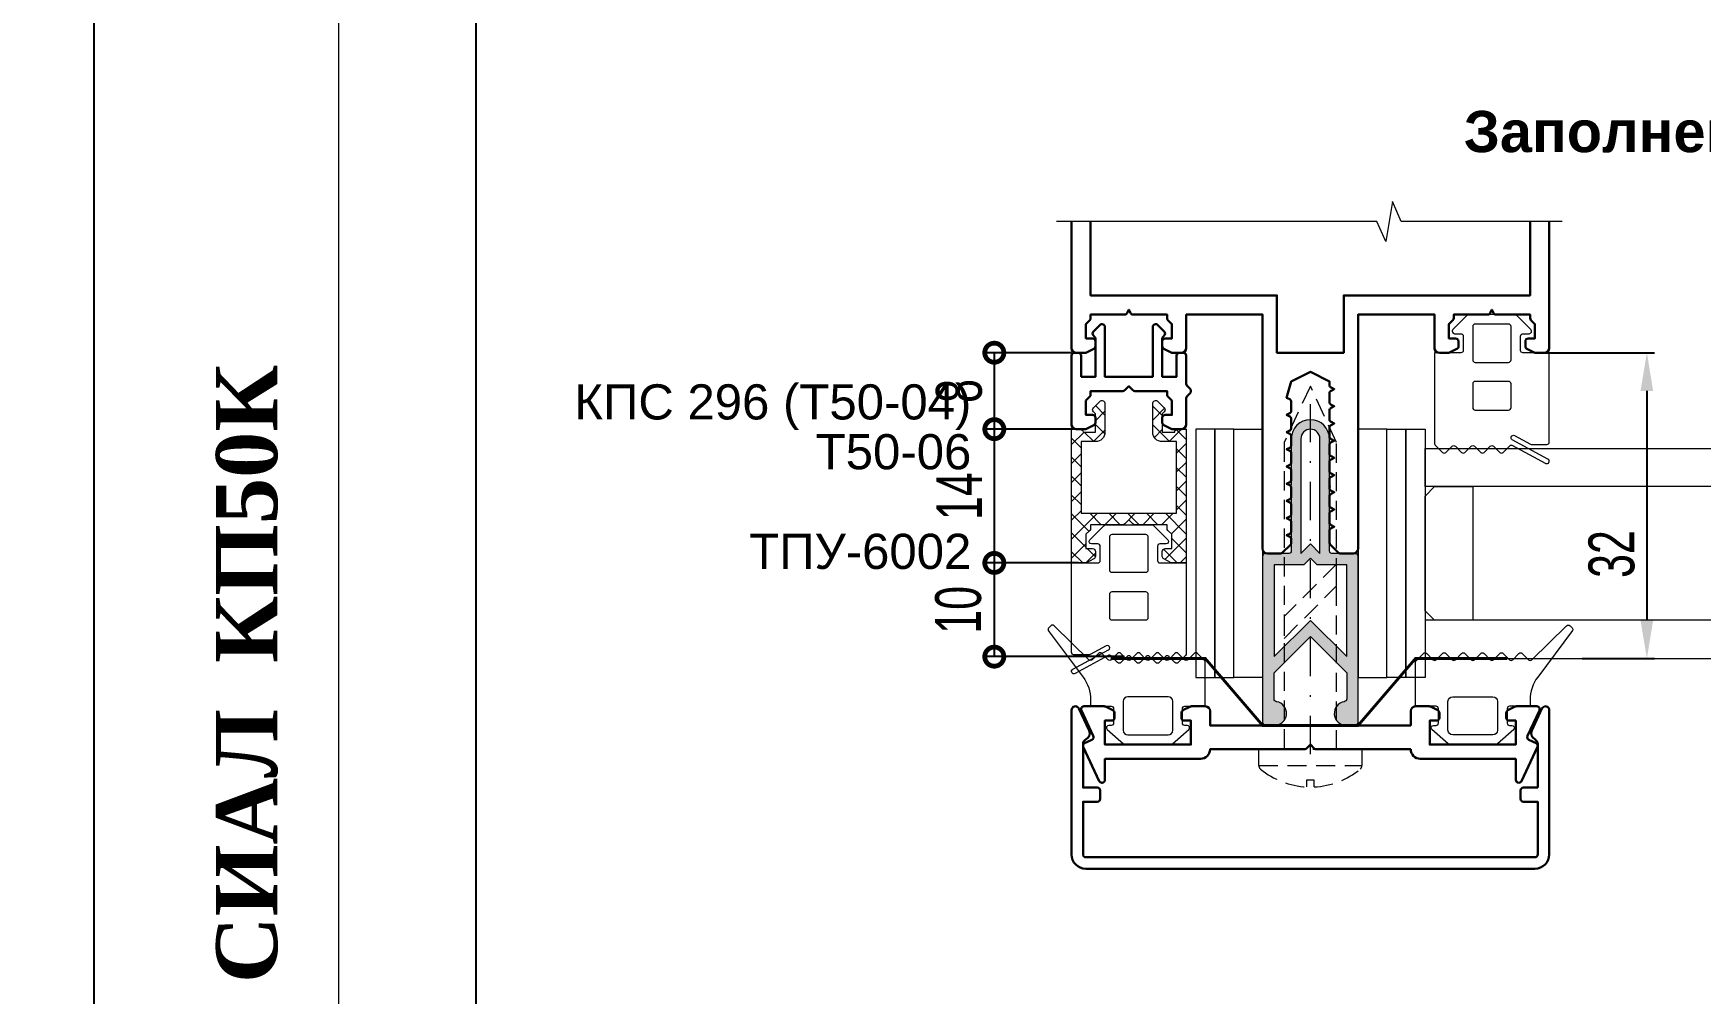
# Model space of a CAD drawing. Extents: x -37 to 8820, y -336 to 478.
# Drawn here: x 5246 to 5355.1, y 63.7 to 126.5 of the extents above; entities that cross this region are included whole.
import ezdxf

# ---------------------------------------------------------------- set-up
doc = ezdxf.new("R2010")
doc.units = 0
doc.header["$LTSCALE"] = 5
doc.linetypes.add('DASHDOT', pattern=[1, 0.5, -0.25, 0, -0.25])
doc.linetypes.add('HIDDEN', pattern=[0.375, 0.25, -0.125])
doc.layers.get('0').update_dxf_attribs({"linetype": 'CONTINUOUS', "lineweight": 30})
doc.layers.get('DEFPOINTS').update_dxf_attribs({"linetype": 'CONTINUOUS'})
for name, color, linetype, lineweight in [('1', 6, 'DASHDOT', 13), ('2', 3, 'HIDDEN', 13), ('Dimentions', 5, 'CONTINUOUS', 15), ('Glass', 5, 'CONTINUOUS', 20), ('Герлен', 7, 'CONTINUOUS', 60), ('Зигзаг', 1, 'CONTINUOUS', 15), ('Подкладки', 1, 'CONTINUOUS', 20), ('Рамки', 1, 'CONTINUOUS', 15), ('Текстовый', 7, 'CONTINUOUS', 9), ('Уплотнители', 1, 'CONTINUOUS', 20), ('Штриховка', 1, 'CONTINUOUS', 5)]:
    doc.layers.add(name, color=color, linetype=linetype, lineweight=lineweight)
doc.layers.add('Скрытые', color=14, linetype='CONTINUOUS', plot=False)
doc.styles.add('3', font='RUSS.SHX', dxfattribs={"width": 0.7, "height": 3})
doc.styles.add('Каталожный', font='arial.ttf', dxfattribs={"height": 2.5})
doc.styles.add('Фирм5', font='timesbd.ttf', dxfattribs={"height": 4})
doc.dimstyles.new('MX1_6', dxfattribs={"dimtxt": 3, "dimasz": 2.5, "dimexe": 0.5, "dimexo": 0, "dimgap": 0.8, "dimtad": 1, "dimlfac": 1.6, "dimdsep": 46, "dimtxsty": '3', "dimcen": 0, "dimclrd": 256, "dimclre": 256, "dimclrt": 256, "dimaunit": 1, "dimadec": 0, "dimazin": 0, "dimtfac": 1, "dimtmove": 0, "dimatfit": 1, "dimfxl": 1, "dimtvp": 1, "dimtolj": 1, "dimtzin": 0, "dimarcsym": 0})

# ---------------------------------------------------------------- blocks, each defined once
blk = doc.blocks.new('_DotSmall')
at = {"color": 0, "linetype": 'ByBlock', "const_width": 0.5}
blk.add_lwpolyline([(-0.0625, 0, 1), (0.0625, 0, 1)], format="xyb", close=True, dxfattribs=at)
blk = doc.blocks.new('*D1145')
at = {"layer": 'DEFPOINTS', "color": 0, "linetype": 'Continuous', "transparency": 16777216}
for p in [(5313.96, 105.61), (5308.91, 100.61), (5314.52, 100.61)]:
    blk.add_point(p, dxfattribs=at)
at = {"layer": 'Dimentions', "linetype": 'Continuous', "lineweight": -2, "transparency": 16777216}
for p, q in [((5313.96, 105.61), (5308.41, 105.61)), ((5308.91, 105.61), (5308.91, 100.61)), ((5314.52, 100.61), (5308.41, 100.61))]:
    blk.add_line(p, q, dxfattribs=at)
at = {"layer": 'Dimentions', "linetype": 'Continuous', "lineweight": -2, "transparency": 16777216, "xscale": 2.5, "yscale": 2.5, "zscale": 2.5}
for p, rotation in [((5308.91, 105.61), 90), ((5308.91, 100.61), 270)]:
    blk.add_blockref('_DotSmall', p, dxfattribs=dict(at, rotation=rotation))
at = {"layer": 'Dimentions', "linetype": 'Continuous', "transparency": 16777216, "insert": (5306.61, 103.11), "char_height": 3, "attachment_point": 5, "rotation": 90, "style": '3'}
blk.add_mtext('\\A1;8', dxfattribs=at)
blk = doc.blocks.new('*D1192')
at = {"layer": 'DEFPOINTS', "color": 0, "transparency": 16777216}
for p in [(5344.61, 105.61), (5347.37, 85.61), (5351.6, 85.61)]:
    blk.add_point(p, dxfattribs=at)
at = {"layer": 'Dimentions', "lineweight": -2, "transparency": 16777216}
for p, q in [((5344.61, 105.61), (5352.1, 105.61)), ((5351.6, 103.11), (5351.6, 88.11)), ((5347.37, 85.61), (5352.1, 85.61))]:
    blk.add_line(p, q, dxfattribs=at)
at = {"layer": 'Dimentions', "transparency": 16777216}
for points in [[(5351.18, 103.11), (5352.01, 103.11), (5351.6, 105.61)], [(5351.18, 88.11), (5352.01, 88.11), (5351.6, 85.61)]]:
    blk.add_solid(points, dxfattribs=at)
at = {"layer": 'Dimentions', "transparency": 16777216, "insert": (5349.3, 92.44), "char_height": 3, "attachment_point": 5, "rotation": 90, "style": '3'}
blk.add_mtext('\\A1;32', dxfattribs=at)
blk = doc.blocks.new('*D1193')
at = {"layer": 'DEFPOINTS', "color": 0, "linetype": 'Continuous', "transparency": 16777216}
for p in [(5313.96, 100.61), (5308.91, 91.86), (5314.41, 91.86)]:
    blk.add_point(p, dxfattribs=at)
at = {"layer": 'Dimentions', "linetype": 'Continuous', "lineweight": -2, "transparency": 16777216}
for p, q in [((5313.96, 100.61), (5308.41, 100.61)), ((5308.91, 100.61), (5308.91, 91.86)), ((5314.41, 91.86), (5308.41, 91.86))]:
    blk.add_line(p, q, dxfattribs=at)
at = {"layer": 'Dimentions', "linetype": 'Continuous', "lineweight": -2, "transparency": 16777216, "xscale": 2.5, "yscale": 2.5, "zscale": 2.5}
for p, rotation in [((5308.91, 100.61), 90), ((5308.91, 91.86), 270)]:
    blk.add_blockref('_DotSmall', p, dxfattribs=dict(at, rotation=rotation))
at = {"layer": 'Dimentions', "linetype": 'Continuous', "transparency": 16777216, "insert": (5306.61, 96.23), "char_height": 3, "attachment_point": 5, "rotation": 90, "style": '3'}
blk.add_mtext('\\A1;14', dxfattribs=at)
blk = doc.blocks.new('*D1194')
at = {"layer": 'DEFPOINTS', "color": 0, "linetype": 'Continuous', "transparency": 16777216}
for p in [(5313.96, 91.86), (5308.91, 85.73), (5317.4, 85.73)]:
    blk.add_point(p, dxfattribs=at)
at = {"layer": 'Dimentions', "linetype": 'Continuous', "lineweight": -2, "transparency": 16777216}
for p, q in [((5313.96, 91.86), (5308.41, 91.86)), ((5308.91, 91.86), (5308.91, 85.73)), ((5317.4, 85.73), (5308.41, 85.73))]:
    blk.add_line(p, q, dxfattribs=at)
at = {"layer": 'Dimentions', "linetype": 'Continuous', "lineweight": -2, "transparency": 16777216, "xscale": 2.5, "yscale": 2.5, "zscale": 2.5}
for p, rotation in [((5308.91, 91.86), 90), ((5308.91, 85.73), 270)]:
    blk.add_blockref('_DotSmall', p, dxfattribs=dict(at, rotation=rotation))
at = {"layer": 'Dimentions', "linetype": 'Continuous', "transparency": 16777216, "insert": (5306.56, 88.79), "char_height": 3, "attachment_point": 5, "rotation": 90, "style": '3'}
blk.add_mtext('\\A1;10', dxfattribs=at)

msp = doc.modelspace()

# ---------------------------------------------------------------- hatches: boundary and pattern name
at = {"layer": 'Штриховка', "lineweight": 5}
h = msp.add_hatch(dxfattribs=at)
h.set_pattern_fill('ANSI37', color=256, scale=7, style=0)
h.set_pattern_definition([(45, (7711.0823, 7232.3905), (-0.61871843, 0.61871843), []), (135, (7711.0823, 7232.3905), (-0.61871843, -0.61871843), [])])
edge = h.paths.add_edge_path()
edge.add_line((5317.7115, 94.6681), (5317.454, 94.4105))
edge.add_arc((5317.3214, 94.5431), 0.1875, 270, 315, ccw=False)
edge.add_line((5317.3214, 94.3556), (5315.2115, 94.3556))
edge.add_line((5315.2115, 94.3556), (5315.2115, 94.1208))
edge.add_arc((5315.024, 94.1208), 0.1875, -45, 0, ccw=False)
edge.add_line((5315.1566, 93.9882), (5314.899, 93.7306))
edge.add_line((5314.899, 93.7306), (5314.899, 92.7931))
edge.add_line((5314.899, 92.7931), (5315.3365, 92.7931))
edge.add_arc((5315.3365, 92.6056), 0.1875, 0, 90, ccw=False)
edge.add_line((5315.524, 92.6056), (5315.524, 92.284))
edge.add_arc((5315.3365, 92.284), 0.1875, 296.565051, 360, ccw=False)
edge.add_line((5315.4204, 92.1163), (5314.9386, 91.8754))
edge.add_arc((5314.8548, 92.0431), 0.1875, 270, 296.565051, ccw=False)
edge.add_line((5314.8548, 91.8556), (5313.9615, 91.8556))
edge.add_line((5313.9615, 91.8556), (5313.9615, 100.6056))
edge.add_line((5313.9615, 100.6056), (5314.524, 100.6056))
edge.add_arc((5314.524, 100.4181), 0.1875, 0, 90, ccw=False)
edge.add_line((5314.7115, 100.4181), (5315.524, 100.4181))
edge.add_line((5315.524, 100.4181), (5315.524, 101.6056))
edge.add_line((5315.524, 101.6056), (5315.3915, 101.7382))
edge.add_arc((5315.524, 101.8708), 0.1875, 135, 225, ccw=False)
edge.add_line((5315.3915, 102.0034), (5315.8107, 102.4225))
edge.add_arc((5315.9508, 102.2824), 0.1982, 0, 135, ccw=False)
edge.add_line((5316.149, 102.2824), (5316.149, 100.4181))
edge.add_arc((5315.524, 100.4181), 0.625, -90, 0, ccw=False)
edge.add_line((5315.524, 99.7931), (5314.5865, 99.7931))
edge.add_line((5314.5865, 99.7931), (5314.5865, 95.1056))
edge.add_line((5314.5865, 95.1056), (5320.8365, 95.1056))
edge.add_line((5320.8365, 95.1056), (5320.8365, 99.7931))
edge.add_line((5320.8365, 99.7931), (5319.899, 99.7931))
edge.add_arc((5319.899, 100.4181), 0.625, 180, 270, ccw=False)
edge.add_line((5319.274, 100.4181), (5319.274, 102.2824))
edge.add_arc((5319.4723, 102.2824), 0.1982, 45, 180, ccw=False)
edge.add_line((5319.6124, 102.4225), (5320.0316, 102.0034))
edge.add_arc((5319.899, 101.8708), 0.1875, -45, 45, ccw=False)
edge.add_line((5320.0316, 101.7382), (5319.899, 101.6056))
edge.add_line((5319.899, 101.6056), (5319.899, 100.4181))
edge.add_line((5319.899, 100.4181), (5320.7115, 100.4181))
edge.add_arc((5320.899, 100.4181), 0.1875, 90, 180, ccw=False)
edge.add_line((5320.899, 100.6056), (5321.4615, 100.6056))
edge.add_line((5321.4615, 100.6056), (5321.4615, 91.8556))
edge.add_line((5321.4615, 91.8556), (5320.5683, 91.8556))
edge.add_arc((5320.5683, 92.0431), 0.1875, 243.434949, 270, ccw=False)
edge.add_line((5320.4845, 91.8754), (5320.0027, 92.1163))
edge.add_arc((5320.0865, 92.284), 0.1875, 180, 243.434949, ccw=False)
edge.add_line((5319.899, 92.284), (5319.899, 92.6056))
edge.add_arc((5320.0865, 92.6056), 0.1875, 90, 180, ccw=False)
edge.add_line((5320.0865, 92.7931), (5320.524, 92.7931))
edge.add_line((5320.524, 92.7931), (5320.524, 93.7306))
edge.add_line((5320.524, 93.7306), (5320.2665, 93.9882))
edge.add_arc((5320.399, 94.1208), 0.1875, 180, 225, ccw=False)
edge.add_line((5320.2115, 94.1208), (5320.2115, 94.3556))
edge.add_line((5320.2115, 94.3556), (5318.1017, 94.3556))
edge.add_arc((5318.1017, 94.5431), 0.1875, 225, 270, ccw=False)
edge.add_line((5317.9691, 94.4105), (5317.7115, 94.6681))
at = {"layer": 'Штриховка'}
h = msp.add_hatch(color=256, dxfattribs=at)
h.paths.add_polyline_path([(5330.0259, 91.7306), (5329.5865, 92.1699), (5329.1472, 91.7306), (5327.2115, 91.7306), (5327.2115, 85.7288), (5329.5865, 88.1038), (5331.9615, 85.7288), (5331.9615, 91.7306)], flags=16)
edge = h.paths.add_edge_path()
edge.add_line((5332.524, 92.4806), (5330.9928, 92.4806))
edge.add_arc((5330.9928, 92.6369), 0.1562, 180, 270, ccw=False)
edge.add_line((5330.8365, 92.6369), (5330.8365, 96.7306))
edge.add_arc((5330.7428, 96.8556), 0.1562, 306.869898, 413.130102)
edge.add_line((5330.8365, 96.9806), (5330.8365, 99.9806))
edge.add_arc((5329.5865, 99.9806), 1.25, 0, 180)
edge.add_line((5328.3365, 99.9806), (5328.3365, 96.9806))
edge.add_arc((5328.4303, 96.8556), 0.1562, 126.869898, 233.130102)
edge.add_line((5328.3365, 96.7306), (5328.3365, 92.6369))
edge.add_arc((5328.1803, 92.6369), 0.1562, -90, 0, ccw=False)
edge.add_line((5328.1803, 92.4806), (5326.649, 92.4806))
edge.add_arc((5326.649, 92.2931), 0.1875, 90, 180)
edge.add_line((5326.4615, 92.2931), (5326.4615, 81.4181))
edge.add_arc((5326.649, 81.4181), 0.1875, 180, 270)
edge.add_line((5326.649, 81.2306), (5327.2428, 81.2306))
edge.add_arc((5327.2428, 82.0119), 0.7812, 270, 440.718201)
edge.add_arc((5327.399, 82.9679), 0.1875, 180, 260.718201, ccw=False)
edge.add_line((5327.2115, 82.9679), (5327.2115, 84.6681))
edge.add_line((5327.2115, 84.6681), (5329.5865, 87.0431))
edge.add_line((5329.5865, 87.0431), (5331.9615, 84.6681))
edge.add_line((5331.9615, 84.6681), (5331.9615, 82.9679))
edge.add_arc((5331.774, 82.9679), 0.1875, 279.281799, 360, ccw=False)
edge.add_arc((5331.9303, 82.0119), 0.7812, 99.281799, 270)
edge.add_line((5331.9303, 81.2306), (5332.524, 81.2306))
edge.add_arc((5332.524, 81.4181), 0.1875, 270, 360)
edge.add_line((5332.7115, 81.4181), (5332.7115, 92.2931))
edge.add_arc((5332.524, 92.2931), 0.1875, 0, 90)
edge = h.paths.add_edge_path(flags=16)
edge.add_line((5329.5865, 93.1056), (5330.2115, 92.4806))
edge.add_line((5330.2115, 92.4806), (5330.2115, 99.9806))
edge.add_arc((5329.5865, 99.9806), 0.625, 0, 180)
edge.add_line((5328.9615, 99.9806), (5328.9615, 92.4806))
edge.add_line((5328.9615, 92.4806), (5329.5865, 93.1056))

# ---------------------------------------------------------------- linework, layer by layer
msp.add_lwpolyline([(5313.9615, 114.1864), (5313.9615, 105.9181, 0.41421356), (5314.274, 105.6056), (5314.8548, 105.6056, 0.11643382), (5314.9386, 105.6254), (5315.4204, 105.8663, 0.28407904), (5315.524, 106.034), (5315.524, 106.3556, 0.41421356), (5315.3365, 106.5431), (5314.899, 106.5431), (5314.899, 107.4806), (5315.1566, 107.7382, 0.19891237), (5315.2115, 107.8708), (5315.2115, 108.1056), (5317.4394, 108.1056, 0.28407904), (5317.6071, 108.2093), (5317.7115, 108.4181), (5317.816, 108.2093, 0.28407904), (5317.9837, 108.1056), (5320.2115, 108.1056), (5320.2115, 107.8708, 0.19891237), (5320.2665, 107.7382), (5320.524, 107.4806), (5320.524, 106.5431), (5320.0865, 106.5431, 0.41421356), (5319.899, 106.3556), (5319.899, 106.034, 0.28407904), (5320.0027, 105.8663), (5320.4845, 105.6254, 0.11643382), (5320.5683, 105.6056), (5321.149, 105.6056, 0.41421356), (5321.4615, 105.9181), (5321.4615, 108.1056), (5326.4615, 108.1056), (5326.4615, 92.7931, 0.41421356), (5326.774, 92.4806), (5327.6339, 92.4806, 0.19891237), (5327.7665, 92.5355), (5328.2816, 93.0507, 0.19891237), (5328.3365, 93.1833), (5328.3365, 93.396, 0.28407904), (5328.2329, 93.5637), (5328.024, 93.6681), (5328.2329, 93.7725, 0.28407904), (5328.3365, 93.9402), (5328.3365, 94.521, 0.28407904), (5328.2329, 94.6887), (5328.024, 94.7931), (5328.2329, 94.8975, 0.28407904), (5328.3365, 95.0652), (5328.3365, 95.646, 0.28407904), (5328.2329, 95.8137), (5328.024, 95.9181), (5328.2329, 96.0225, 0.28407904), (5328.3365, 96.1902), (5328.3365, 96.771, 0.28407904), (5328.2329, 96.9387), (5328.024, 97.0431), (5328.2329, 97.1475, 0.28407904), (5328.3365, 97.3152), (5328.3365, 97.896, 0.28407904), (5328.2329, 98.0637), (5328.024, 98.1681), (5328.2329, 98.2725, 0.28407904), (5328.3365, 98.4402), (5328.3365, 99.021, 0.28407904), (5328.2329, 99.1887), (5328.024, 99.2931), (5328.2329, 99.3975, 0.28407904), (5328.3365, 99.5652), (5328.3365, 100.146, 0.28407904), (5328.2329, 100.3137), (5328.024, 100.4181), (5328.2329, 100.5225, 0.28407904), (5328.3365, 100.6902), (5328.3365, 101.271, 0.28407904), (5328.2329, 101.4387), (5328.024, 101.5431), (5328.2329, 101.6475, 0.28407904), (5328.3365, 101.8152), (5328.3365, 102.396, 0.28407904), (5328.2329, 102.5637), (5328.024, 102.6681), (5328.3365, 103.7306), (5329.5865, 104.3556), (5330.8365, 103.7306), (5330.8365, 103.5027, 0.28407904), (5330.9402, 103.335), (5331.149, 103.2306), (5330.9402, 103.1262, 0.28407904), (5330.8365, 102.9585), (5330.8365, 102.3777, 0.28407904), (5330.9402, 102.21), (5331.149, 102.1056), (5330.9402, 102.0012, 0.28407904), (5330.8365, 101.8335), (5330.8365, 101.2527, 0.28407904), (5330.9402, 101.085), (5331.149, 100.9806), (5330.9402, 100.8762, 0.28407904), (5330.8365, 100.7085), (5330.8365, 100.1277, 0.28407904), (5330.9402, 99.96), (5331.149, 99.8556), (5330.9402, 99.7512, 0.28407904), (5330.8365, 99.5835), (5330.8365, 99.0027, 0.28407904), (5330.9402, 98.835), (5331.149, 98.7306), (5330.9402, 98.6262, 0.28407904), (5330.8365, 98.4585), (5330.8365, 97.8777, 0.28407904), (5330.9402, 97.71), (5331.149, 97.6056), (5330.9402, 97.5012, 0.28407904), (5330.8365, 97.3335), (5330.8365, 96.7527, 0.28407904), (5330.9402, 96.585), (5331.149, 96.4806), (5330.9402, 96.3762, 0.28407904), (5330.8365, 96.2085), (5330.8365, 95.6277, 0.28407904), (5330.9402, 95.46), (5331.149, 95.3556), (5330.9402, 95.2512, 0.28407904), (5330.8365, 95.0835), (5330.8365, 94.5027, 0.28407904), (5330.9402, 94.335), (5331.149, 94.2306), (5330.9402, 94.1262, 0.28407904), (5330.8365, 93.9585), (5330.8365, 93.1833, 0.19891237), (5330.8915, 93.0507), (5331.4066, 92.5355, 0.19891237), (5331.5392, 92.4806), (5332.399, 92.4806, 0.41421356), (5332.7115, 92.7931), (5332.7115, 108.1056), (5337.7115, 108.1056), (5337.7115, 105.9181, 0.41421356), (5338.024, 105.6056), (5338.6048, 105.6056, 0.11643382), (5338.6886, 105.6254), (5339.1704, 105.8663, 0.28407904), (5339.274, 106.034), (5339.274, 106.3556, 0.41421356), (5339.0865, 106.5431), (5338.649, 106.5431), (5338.649, 107.4806), (5338.9066, 107.7382, 0.19891237), (5338.9615, 107.8708), (5338.9615, 108.1056), (5341.1894, 108.1056, 0.28407904), (5341.3571, 108.2093), (5341.4615, 108.4181), (5341.566, 108.2093, 0.28407904), (5341.7337, 108.1056), (5343.9615, 108.1056), (5343.9615, 107.8708, 0.19891237), (5344.0165, 107.7382), (5344.274, 107.4806), (5344.274, 106.5431), (5343.8365, 106.5431, 0.41421356), (5343.649, 106.3556), (5343.649, 106.034, 0.28407904), (5343.7527, 105.8663), (5344.2345, 105.6254, 0.11643382), (5344.3183, 105.6056), (5344.899, 105.6056, 0.41421356), (5345.2115, 105.9181), (5345.2115, 114.1864)], format="xyb")
msp.add_lwpolyline([(5315.2115, 114.1777), (5315.2115, 109.3556), (5327.399, 109.3556), (5327.399, 105.6056), (5331.774, 105.6056), (5331.774, 109.3556), (5343.9615, 109.3556), (5343.9615, 114.1864)])
for points in [[(5314.5865, 104.0431), (5314.5865, 105.4181, 0.41421356), (5314.399, 105.6056), (5314.149, 105.6056, 0.41421356), (5313.9615, 105.4181), (5313.9615, 105.4181), (5313.9615, 100.9181, 0.41421356), (5314.274, 100.6056), (5314.8548, 100.6056, 0.11643382), (5314.9386, 100.6254), (5315.4204, 100.8663, 0.28407904), (5315.524, 101.034), (5315.524, 101.3556, 0.41421356), (5315.3365, 101.5431), (5314.899, 101.5431), (5314.899, 102.4806), (5315.1566, 102.7382, 0.19891237), (5315.2115, 102.8708), (5315.2115, 103.1056), (5317.3214, 103.1056, 0.19891237), (5317.454, 103.1605), (5317.7115, 103.4181), (5317.9691, 103.1605, 0.19891237), (5318.1017, 103.1056), (5320.2115, 103.1056), (5320.2115, 102.8708, 0.19891237), (5320.2665, 102.7382), (5320.524, 102.4806), (5320.524, 101.5431), (5320.0865, 101.5431, 0.41421356), (5319.899, 101.3556), (5319.899, 101.034, 0.28407904), (5320.0027, 100.8663), (5320.4845, 100.6254, 0.11643382), (5320.5683, 100.6056), (5321.149, 100.6056, 0.41421356), (5321.4615, 100.9181), (5321.4615, 102.6378, -0.19891237), (5321.5165, 102.7704), (5321.7191, 102.973, 0.41421356), (5321.7191, 103.2382), (5321.5165, 103.4409, -0.19891237), (5321.4615, 103.5734), (5321.4615, 105.4181, 0.41421356), (5321.274, 105.6056), (5321.024, 105.6056, 0.41421356), (5320.8365, 105.4181), (5320.8365, 104.0431), (5319.899, 104.0431), (5319.899, 106.5279, -0.19891237), (5319.954, 106.6605), (5320.0316, 106.7382, 0.41421356), (5320.0316, 107.0034), (5319.6124, 107.4225, 0.66817864), (5319.274, 107.2824), (5319.274, 104.0431), (5316.149, 104.0431), (5316.149, 107.2824, 0.66817864), (5315.8107, 107.4225), (5315.3915, 107.0034, 0.41421356), (5315.3915, 106.7382), (5315.4691, 106.6605, -0.19891237), (5315.524, 106.5279), (5315.524, 104.0431)], [(5344.4615, 77.1681), (5344.4615, 79.9939, 0.27973928), (5344.2596, 80.3266, -0.40155944), (5344.065, 80.8996), (5344.735, 82.3363, -0.80258485), (5345.2115, 82.2306), (5345.2115, 72.7931, -0.41421356), (5344.274, 71.8556), (5314.899, 71.8556, -0.41421356), (5313.9615, 72.7931), (5313.9615, 82.2306, -0.80258485), (5314.4381, 82.3363), (5315.1081, 80.8996, -0.40155944), (5314.9135, 80.3266, 0.27973928), (5314.7115, 79.9939), (5314.7115, 77.1681), (5315.649, 77.1681, -0.41421356), (5315.8365, 76.9806), (5315.8365, 76.4181, -0.41421356), (5315.649, 76.2306), (5314.7115, 76.2306), (5314.7115, 72.7931, 0.41421356), (5314.899, 72.6056), (5344.274, 72.6056, 0.41421356), (5344.4615, 72.7931), (5344.4615, 76.2306), (5343.524, 76.2306, -0.41421356), (5343.3365, 76.4181), (5343.3365, 76.9806, -0.41421356), (5343.524, 77.1681)], [(5336.149, 79.6681), (5329.9767, 79.6681, -0.19891237), (5329.8441, 79.723), (5329.5865, 79.9806), (5329.329, 79.723, -0.19891237), (5329.1964, 79.6681), (5323.024, 79.6681, -0.41421356), (5322.399, 79.0431), (5316.149, 79.0431), (5316.149, 77.6681, -0.41421356), (5315.9615, 77.4806), (5315.9426, 77.4806, -0.29147342), (5315.7726, 77.5889), (5314.7291, 79.8267, -0.41421356), (5314.8198, 80.0758), (5315.2916, 80.2959, 0.41421356), (5315.3823, 80.545), (5314.6041, 82.2139, -0.54861879), (5314.774, 82.4806), (5316.1048, 82.4806, -0.11643382), (5316.1886, 82.4608), (5316.6704, 82.2199, -0.28407904), (5316.774, 82.0522), (5316.774, 81.7306, -0.41421356), (5316.5865, 81.5431), (5316.149, 81.5431), (5316.149, 79.9806), (5321.774, 79.9806), (5321.774, 81.5431), (5321.3365, 81.5431, -0.41421356), (5321.149, 81.7306), (5321.149, 82.0522, -0.28407904), (5321.2527, 82.2199), (5321.7345, 82.4608, -0.11643382), (5321.8183, 82.4806), (5322.7115, 82.4806, -0.41421356), (5323.024, 82.1681), (5323.024, 81.2306), (5336.149, 81.2306), (5336.149, 82.1681, -0.41421356), (5336.4615, 82.4806), (5337.3548, 82.4806, -0.11643382), (5337.4386, 82.4608), (5337.9204, 82.2199, -0.28407904), (5338.024, 82.0522), (5338.024, 81.7306, -0.41421356), (5337.8365, 81.5431), (5337.399, 81.5431), (5337.399, 79.9806), (5343.024, 79.9806), (5343.024, 81.5431), (5342.5865, 81.5431, -0.41421356), (5342.399, 81.7306), (5342.399, 82.0522, -0.28407904), (5342.5027, 82.2199), (5342.9845, 82.4608, -0.11643382), (5343.0683, 82.4806), (5344.399, 82.4806, -0.54861879), (5344.569, 82.2139), (5343.7908, 80.545, 0.41421356), (5343.8815, 80.2959), (5344.3533, 80.0758, -0.41421356), (5344.444, 79.8267), (5343.4005, 77.5889, -0.29147342), (5343.2305, 77.4806), (5343.2115, 77.4806, -0.41421356), (5343.024, 77.6681), (5343.024, 79.0431), (5336.774, 79.0431, -0.41421356)]]:
    msp.add_lwpolyline(points, format="xyb", close=True)
at = {"layer": '1'}
msp.add_line((5329.5865, 79.3556), (5329.5865, 103.1056), dxfattribs=at)
at = {"layer": '2'}
msp.add_line((5326.2115, 78.612), (5332.9615, 78.612), dxfattribs=at)
for points in [[(5331.3053, 79.6681), (5331.3053, 99.7322), (5329.5865, 103.4181), (5327.8678, 99.7322), (5327.8678, 79.6681)], [(5327.8678, 86.9178), (5331.3053, 90.3553), (5331.3053, 91.7876), (5327.8678, 88.3501)]]:
    msp.add_lwpolyline(points, close=True, dxfattribs=at)
msp.add_lwpolyline([(5329.3409, 77.2052, -0.16184886), (5326.3252, 78.371, -0.22388754), (5326.2115, 78.612), (5326.2115, 79.6681), (5332.9615, 79.6681), (5332.9615, 78.612, -0.22388754), (5332.8479, 78.371, -0.16184886), (5329.8322, 77.2052), (5329.8322, 77.6429), (5329.3409, 77.6429)], format="xyb", close=True, dxfattribs=at)
at = {"layer": 'Dimentions', "linetype": 'Continuous'}
msp.add_line((5266, 297), (5266, 0), dxfattribs=at)
at = {"layer": 'Glass'}
for points in [[(5375.8414, 96.8556), (5337.0865, 96.8556), (5337.0865, 99.3556), (5375.8414, 99.3556)], [(5337.0865, 88.7306), (5337.0865, 96.2306), (5337.7115, 96.8556), (5340.2115, 96.8556), (5340.2115, 88.1056), (5337.7115, 88.1056)], [(5375.8414, 88.1056), (5337.0865, 88.1056), (5337.0865, 85.6056), (5375.8414, 85.6056)]]:
    msp.add_lwpolyline(points, close=True, dxfattribs=at)
at = {"layer": 'Герлен', "ltscale": 2, "const_width": 0.1875}
msp.add_lwpolyline([(5342.4545, 85.6056), (5336.4615, 85.6056), (5332.7115, 81.2306), (5326.4615, 81.2306), (5322.7115, 85.6056), (5316.5312, 85.6056)], dxfattribs=at)
at = {"layer": 'Зигзаг'}
msp.add_lwpolyline([(5346.0528, 114.1864), (5335.5292, 114.1864), (5334.9483, 115.5043), (5334.5127, 112.8916), (5333.9302, 114.1864), (5312.9688, 114.1864)], dxfattribs=at)
at = {"layer": 'Подкладки'}
for points in [[(5323.3365, 100.6056), (5322.0865, 100.6056), (5322.0865, 84.3556), (5323.3365, 84.3556)], [(5324.5865, 100.6056), (5323.3365, 100.6056), (5323.3365, 84.3556), (5324.5865, 84.3556)], [(5326.4615, 84.3556), (5324.5865, 84.3556), (5324.5865, 100.6056), (5326.4615, 100.6056)], [(5332.7115, 84.3556), (5334.5865, 84.3556), (5334.5865, 100.6056), (5332.7115, 100.6056)], [(5334.5865, 100.6056), (5335.8365, 100.6056), (5335.8365, 84.3556), (5334.5865, 84.3556)], [(5335.8365, 100.6056), (5337.0865, 100.6056), (5337.0865, 84.3556), (5335.8365, 84.3556)]]:
    msp.add_lwpolyline(points, close=True, dxfattribs=at)
at = {"layer": 'Рамки', "linetype": 'Continuous'}
msp.add_lwpolyline([(5040, 297), (5250, 297), (5250, 0), (5040, 0)], close=True, dxfattribs=at)
at = {"layer": 'Скрытые', "linetype": 'Continuous'}
for points in [[(5460, 297), (5250, 297), (5250, 0), (5460, 0)], [(5440, 10), (5440, 287), (5275, 287), (5275, 10)]]:
    msp.add_lwpolyline(points, close=True, dxfattribs=at)
at = {"layer": 'Уплотнители'}
for points in [[(5342.9423, 100.1915), (5343.9874, 99.6245, 0.12491271), (5344.0619, 99.6056), (5345.0553, 99.6056, 0.41421356), (5345.2115, 99.7619), (5345.2115, 105.6056), (5343.4928, 105.6056, -0.41421356), (5343.3365, 105.7619), (5343.3365, 106.6994, -0.41421356), (5343.4928, 106.8556), (5343.899, 106.8556, 0.66858666), (5344.0094, 107.1225), (5343.0698, 108.06, 0.19861919), (5342.9594, 108.1056), (5339.9637, 108.1056, 0.19861919), (5339.8533, 108.06), (5338.9137, 107.1225, 0.66858666), (5339.024, 106.8556), (5339.4303, 106.8556, -0.41421356), (5339.5865, 106.6994), (5339.5865, 105.7619, -0.41421356), (5339.4303, 105.6056), (5337.7115, 105.6056), (5337.7115, 99.6703, 0.19891237), (5337.7573, 99.5598), (5338.2261, 99.0911, 0.41421356), (5338.447, 99.0911), (5338.8511, 99.4951, -0.41421356), (5339.072, 99.4951), (5339.4761, 99.0911, 0.41421356), (5339.697, 99.0911), (5340.1011, 99.4951, -0.41421356), (5340.322, 99.4951), (5340.7261, 99.0911, 0.41421356), (5340.947, 99.0911), (5341.3511, 99.4951, -0.41421356), (5341.572, 99.4951), (5341.9761, 99.0911, 0.41421356), (5342.197, 99.0911), (5342.6291, 99.5231, -0.33207606), (5342.8141, 99.55), (5344.9808, 98.3745, 1), (5345.1298, 98.6492), (5342.7933, 99.9168, -1)], [(5342.5553, 107.4806), (5340.3678, 107.4806, 0.41421356), (5340.2115, 107.3244), (5340.2115, 105.1369, 0.41421356), (5340.3678, 104.9806), (5342.5553, 104.9806, 0.41421356), (5342.7115, 105.1369), (5342.7115, 107.3244, 0.41421356)], [(5342.5553, 103.7306), (5340.3678, 103.7306, 0.41421356), (5340.2115, 103.5744), (5340.2115, 102.0119, 0.41421356), (5340.3678, 101.8556), (5342.5553, 101.8556, 0.41421356), (5342.7115, 102.0119), (5342.7115, 103.5744, 0.41421356)], [(5332.524, 92.4806), (5330.9928, 92.4806, -0.41421356), (5330.8365, 92.6369), (5330.8365, 96.7306, 0.5), (5330.8365, 96.9806), (5330.8365, 99.9806, 1), (5328.3365, 99.9806), (5328.3365, 96.9806, 0.5), (5328.3365, 96.7306), (5328.3365, 92.6369, -0.41421356), (5328.1803, 92.4806), (5326.649, 92.4806, 0.41421356), (5326.4615, 92.2931), (5326.4615, 81.4181, 0.41421356), (5326.649, 81.2306), (5327.2428, 81.2306, 0.92211283), (5327.3688, 82.7829, -0.36752318), (5327.2115, 82.9679), (5327.2115, 84.6681), (5329.5865, 87.0431), (5331.9615, 84.6681), (5331.9615, 82.9679, -0.36752318), (5331.8043, 82.7829, 0.92211283), (5331.9303, 81.2306), (5332.524, 81.2306, 0.41421356), (5332.7115, 81.4181), (5332.7115, 92.2931, 0.41421356)], [(5329.5865, 93.1056), (5330.2115, 92.4806), (5330.2115, 99.9806, 1), (5328.9615, 99.9806), (5328.9615, 92.4806), (5329.5865, 93.1056)], [(5316.2308, 86.4415), (5315.1857, 85.8745, -0.12491271), (5315.1112, 85.8556), (5314.1178, 85.8556, -0.41421356), (5313.9615, 86.0119), (5313.9615, 91.8556), (5315.6803, 91.8556, 0.41421356), (5315.8365, 92.0119), (5315.8365, 92.9494, 0.41421356), (5315.6803, 93.1056), (5315.274, 93.1056, -0.66858666), (5315.1637, 93.3725), (5316.1033, 94.31, -0.19861919), (5316.2137, 94.3556), (5319.2094, 94.3556, -0.19861919), (5319.3198, 94.31), (5320.2594, 93.3725, -0.66858666), (5320.149, 93.1056), (5319.7428, 93.1056, 0.41421356), (5319.5865, 92.9494), (5319.5865, 92.0119, 0.41421356), (5319.7428, 91.8556), (5321.4615, 91.8556), (5321.4615, 85.9203, -0.19891237), (5321.4158, 85.8098), (5320.947, 85.3411, -0.41421356), (5320.7261, 85.3411), (5320.322, 85.7451, 0.41421356), (5320.1011, 85.7451), (5319.697, 85.3411, -0.41421356), (5319.4761, 85.3411), (5319.072, 85.7451, 0.41421356), (5318.8511, 85.7451), (5318.447, 85.3411, -0.41421356), (5318.2261, 85.3411), (5317.822, 85.7451, 0.41421356), (5317.6011, 85.7451), (5317.197, 85.3411, -0.41421356), (5316.9761, 85.3411), (5316.544, 85.7731, 0.33207606), (5316.359, 85.8), (5314.1923, 84.6245, -1), (5314.0433, 84.8992), (5316.3798, 86.1668, 1)], [(5316.6178, 93.7306), (5318.8053, 93.7306, -0.41421356), (5318.9615, 93.5744), (5318.9615, 91.3869, -0.41421356), (5318.8053, 91.2306), (5316.6178, 91.2306, -0.41421356), (5316.4615, 91.3869), (5316.4615, 93.5744, -0.41421356)], [(5316.6178, 89.9806), (5318.8053, 89.9806, -0.41421356), (5318.9615, 89.8244), (5318.9615, 88.2619, -0.41421356), (5318.8053, 88.1056), (5316.6178, 88.1056, -0.41421356), (5316.4615, 88.2619), (5316.4615, 89.8244, -0.41421356)], [(5321.3678, 81.2306, -0.41421356), (5321.2115, 81.3869), (5321.2115, 82.3244, -0.41421356), (5321.3678, 82.4806), (5322.7115, 82.4806), (5322.7115, 85.3685, 0.19891237), (5322.6749, 85.4569), (5322.197, 85.9348, 0.41421356), (5321.9761, 85.9348), (5321.572, 85.5308, -0.41421356), (5321.3511, 85.5308), (5320.947, 85.9348, 0.41421356), (5320.7261, 85.9348), (5320.322, 85.5308, -0.41421356), (5320.1011, 85.5308), (5319.697, 85.9348, 0.41421356), (5319.4761, 85.9348), (5319.072, 85.5308, -0.41421356), (5318.8511, 85.5308), (5318.447, 85.9348, 0.41421356), (5318.2261, 85.9348), (5317.822, 85.5308, -0.41421356), (5317.6011, 85.5308), (5317.197, 85.9348, 0.41421356), (5316.9761, 85.9348), (5316.572, 85.5308, -0.41421356), (5316.3511, 85.5308), (5315.947, 85.9348, 0.41421356), (5315.7261, 85.9348), (5315.322, 85.5308, -0.41421356), (5315.1011, 85.5308), (5312.822, 87.7451, 0.41421356), (5312.6011, 87.7451), (5312.4697, 87.6138, 0.29253821), (5312.4336, 87.4493), (5314.7144, 84.3961, -0.16178775), (5315.2115, 82.8999), (5315.2115, 82.4806), (5316.5553, 82.4806, -0.41421356), (5316.7115, 82.3244), (5316.7115, 81.3869, -0.41421356), (5316.5553, 81.2306), (5316.399, 81.2306, 0.66858666), (5316.2887, 80.9637), (5317.3533, 80.0262, 0.19861919), (5317.4637, 79.9806), (5320.4594, 79.9806, 0.19861919), (5320.5698, 80.0262), (5321.6344, 80.9637, 0.66858666), (5321.524, 81.2306)], [(5337.8053, 81.2306, 0.41421356), (5337.9615, 81.3869), (5337.9615, 82.3244, 0.41421356), (5337.8053, 82.4806), (5336.4615, 82.4806), (5336.4615, 85.3685, -0.19891237), (5336.4982, 85.4569), (5336.9761, 85.9348, -0.41421356), (5337.197, 85.9348), (5337.6011, 85.5308, 0.41421356), (5337.822, 85.5308), (5338.2261, 85.9348, -0.41421356), (5338.447, 85.9348), (5338.8511, 85.5308, 0.41421356), (5339.072, 85.5308), (5339.4761, 85.9348, -0.41421356), (5339.697, 85.9348), (5340.1011, 85.5308, 0.41421356), (5340.322, 85.5308), (5340.7261, 85.9348, -0.41421356), (5340.947, 85.9348), (5341.3511, 85.5308, 0.41421356), (5341.572, 85.5308), (5341.9761, 85.9348, -0.41421356), (5342.197, 85.9348), (5342.6011, 85.5308, 0.41421356), (5342.822, 85.5308), (5343.2261, 85.9348, -0.41421356), (5343.447, 85.9348), (5343.8511, 85.5308, 0.41421356), (5344.072, 85.5308), (5346.3511, 87.7451, -0.41421356), (5346.572, 87.7451), (5346.7034, 87.6138, -0.29253821), (5346.7395, 87.4493), (5344.4587, 84.3961, 0.16178775), (5343.9615, 82.8999), (5343.9615, 82.4806), (5342.6178, 82.4806, 0.41421356), (5342.4615, 82.3244), (5342.4615, 81.3869, 0.41421356), (5342.6178, 81.2306), (5342.774, 81.2306, -0.66858666), (5342.8844, 80.9637), (5341.8198, 80.0262, -0.19861919), (5341.7094, 79.9806), (5338.7137, 79.9806, -0.19861919), (5338.6033, 80.0262), (5337.5387, 80.9637, -0.66858666), (5337.649, 81.2306)], [(5317.649, 80.6056), (5320.274, 80.6056, 0.41421356), (5320.5865, 80.9181), (5320.5865, 82.7931, 0.41421356), (5320.274, 83.1056), (5317.649, 83.1056, 0.41421356), (5317.3365, 82.7931), (5317.3365, 80.9181, 0.41421356)], [(5341.524, 80.6056), (5338.899, 80.6056, -0.41421356), (5338.5865, 80.9181), (5338.5865, 82.7931, -0.41421356), (5338.899, 83.1056), (5341.524, 83.1056, -0.41421356), (5341.8365, 82.7931), (5341.8365, 80.9181, -0.41421356)]]:
    msp.add_lwpolyline(points, format="xyb", close=True, dxfattribs=at)
msp.add_lwpolyline([(5317.7115, 94.6681), (5317.454, 94.4105, -0.19891237), (5317.3214, 94.3556), (5315.2115, 94.3556), (5315.2115, 94.1208, -0.19891237), (5315.1566, 93.9882), (5314.899, 93.7306), (5314.899, 92.7931), (5315.3365, 92.7931, -0.41421356), (5315.524, 92.6056), (5315.524, 92.284, -0.28407904), (5315.4204, 92.1163), (5314.9386, 91.8754, -0.11643382), (5314.8548, 91.8556), (5313.9615, 91.8556), (5313.9615, 100.6056), (5314.524, 100.6056, -0.41421356), (5314.7115, 100.4181), (5315.524, 100.4181), (5315.524, 101.6056), (5315.3915, 101.7382, -0.41421356), (5315.3915, 102.0034), (5315.8107, 102.4225, -0.66817864), (5316.149, 102.2824), (5316.149, 100.4181, -0.41421356), (5315.524, 99.7931), (5314.5865, 99.7931), (5314.5865, 95.1056), (5320.8365, 95.1056), (5320.8365, 99.7931), (5319.899, 99.7931, -0.41421356), (5319.274, 100.4181), (5319.274, 102.2824, -0.66817864), (5319.6124, 102.4225), (5320.0316, 102.0034, -0.41421356), (5320.0316, 101.7382), (5319.899, 101.6056), (5319.899, 100.4181), (5320.7115, 100.4181, -0.41421356), (5320.899, 100.6056), (5321.4615, 100.6056), (5321.4615, 91.8556), (5320.5683, 91.8556, -0.11643382), (5320.4845, 91.8754), (5320.0027, 92.1163, -0.28407904), (5319.899, 92.284), (5319.899, 92.6056, -0.41421356), (5320.0865, 92.7931), (5320.524, 92.7931), (5320.524, 93.7306), (5320.2665, 93.9882, -0.19891237), (5320.2115, 94.1208), (5320.2115, 94.3556), (5318.1017, 94.3556, -0.19891237), (5317.9691, 94.4105), (5317.7115, 94.6681)], format="xyb", dxfattribs=at)
msp.add_lwpolyline([(5330.0259, 91.7306), (5329.5865, 92.1699), (5329.1472, 91.7306), (5327.2115, 91.7306), (5327.2115, 85.7288), (5329.5865, 88.1038), (5331.9615, 85.7288), (5331.9615, 91.7306)], close=True, dxfattribs=at)

# ---------------------------------------------------------------- texts
at = {"layer": 'Текстовый', "style": 'Фирм5'}
msp.add_text('СИАЛ  КП50К', height=4, rotation=90, dxfattribs=at).set_placement((5262, 64.3724))
at = {"layer": 'Текстовый', "linetype": 'Continuous', "insert": (5339.6211, 121.4312), "char_height": 2.7, "width": 42.664921, "attachment_point": 1, "style": 'Каталожный'}
msp.add_mtext('\\pxql;{\\fArial|b1|i0|c204|p34;Заполнение 22 мм}', dxfattribs=at)
at = {"layer": 'Текстовый', "linetype": 'Continuous', "insert": (5273.5976, 103.5436), "char_height": 2.5, "width": 28.725742, "attachment_point": 1, "line_spacing_factor": 0.85, "style": 'Каталожный'}
msp.add_mtext('\\pxi-2,l2,r-2.0333,se1.0833,qr,t4;{\\H0.92x;КПС 296 (Т50-04)\\PТ50-06\\P\\PТПУ-6002}', dxfattribs=at)

# ---------------------------------------------------------------- dimensions: what is measured, and where the dimension line sits
at = {"layer": 'Dimentions', "linetype": 'Continuous'}
for base, p1, p2, picture, middle in [((5308.907, 100.6056), (5313.9615, 105.6056), (5314.524, 100.6056), '*D1145', (5306.607, 103.1056)), ((5308.907, 91.8556), (5313.9615, 100.6056), (5314.4082, 91.8556), '*D1193', (5306.607, 96.2306)), ((5308.907, 85.7328), (5313.9615, 91.8556), (5317.399, 85.7328), '*D1194', (5306.5642, 88.7942))]:
    dim = msp.add_linear_dim(base=base, p1=p1, p2=p2, angle=90, dimstyle='MX1_6', override={"dimdec": 0, "dimblk1": 'DotSmall', "dimblk2": 'DotSmall', "dimsah": 1}, dxfattribs=at)
    dim.commit()
    dim.dimension.update_dxf_attribs({"geometry": picture, "text_midpoint": middle})
at = {"layer": 'Dimentions'}
dim = msp.add_linear_dim(base=(5351.5953, 85.6056), p1=(5344.6087, 105.6056), p2=(5347.3747, 85.6056), angle=90, dimstyle='MX1_6', dxfattribs=at)
dim.commit()
dim.dimension.update_dxf_attribs({"geometry": '*D1192', "text_midpoint": (5351.5953, 92.4437), "dimtype": 160})

doc.saveas('drawing.dxf')
